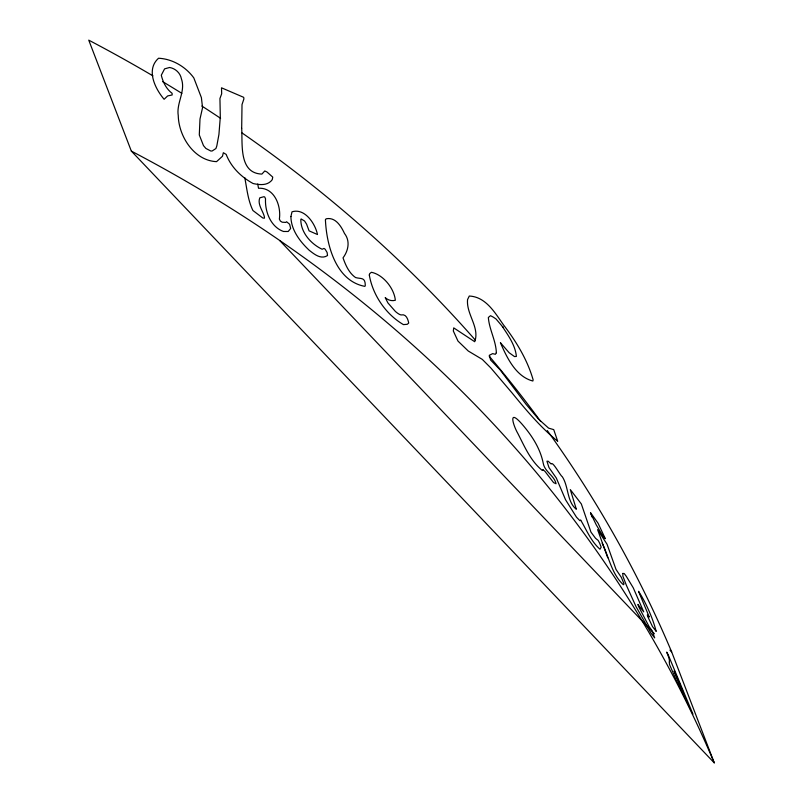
<?xml version="1.0" encoding="UTF-8"?>
<svg xmlns="http://www.w3.org/2000/svg" width="803" height="803" viewBox="0 0 803 803"><rect width="100%" height="100%" fill="white"/><g stroke="black" fill="none" stroke-linecap="round" stroke-linejoin="round"><path stroke-width="1.2" d="M279.886 240.739L654.375 633.758M669.943 650.099L671.669 651.916L714.248 762.85A1908.671 1462.133 -21 0 0 131.331 151.084L88.752 40.15A1908.671 1462.133 -21 0 1 152.901 75.843M131.331 151.084L714.248 762.85M592.102 517.072L590.536 512.655L598.054 523.205L605.311 538.703L603.073 536.324L596.238 524.821L590.486 512.866M607.73 557.774L597.593 529.629L607.028 544.203L616.011 569.427L621.331 577.387L624.072 583.922L623.389 584.725C611.806 574.376 608.825 556.66 602.14 543.209M244.764 177.624C246.892 188.595 247.916 200.158 252.915 210.506L262.762 217.984L264.307 218.245L264.478 217.131C263.103 210.938 257.151 204.384 259.801 197.819L263.806 196.745L264.689 196.926L265.532 198.773C264.799 211.44 270.611 226.868 283.489 231.475L288.227 231.485L290.656 228.474L289.622 224.238L286.591 221.748L285.838 222.411L282.214 222.21L280.388 221.076L279.364 219.089C281.351 205.879 274.415 187.3 258.506 188.263L257.743 183.997M162.587 81.605A1908.671 1462.133 -21 0 1 181.839 93.359M201.874 106.046A1908.671 1462.133 -21 0 1 220.584 118.322M242.084 132.967A1908.671 1462.133 -21 0 1 475.436 340.211M489.238 356.211A1908.671 1462.133 -21 0 1 540.65 421.394M547.275 430.518A1908.671 1462.133 -21 0 1 671.669 651.916M241.683 128.269C242.687 143.988 238.652 173.307 261.888 174.08L264.789 170.969L266.957 171.983L272.759 177.102L272.237 179.701C267.72 185.844 259.72 185.001 253.086 183.516C241.241 177.082 231.063 167.144 226.175 154.417L223.334 152.721L222.481 156.254L216.559 161.644C194.236 160.68 178.698 136.49 178.256 115.582C176.198 103.025 185.854 91.291 181.428 78.895C180.314 72.993 175.476 68.496 169.594 67.482L164.585 68.867L161.293 75.211C162.939 82.187 166.281 88.922 172.103 93.319L172.153 94.965L167.676 95.918L164.103 99.281C155.099 88.661 145.694 69.66 158.552 58.238C172.504 58.94 185.573 66.689 193.804 77.881L201.392 97.625L202.557 107.672L199.997 119.035L199.295 134.954L203.47 145.594L205.889 148.445L210.858 151.034L212.153 150.984L215.917 148.525L216.82 145.895L218.928 134.452L220.303 117.007L219.942 98.518L221.678 93.79L221.508 87.808L243.71 97.344L243.891 98.95L242.014 104.581L241.683 128.269M580.73 520.183L579.886 520.675L576.524 517.242L565.573 499.787L556.328 478.046L548.961 467.537L546.933 461.203L548.168 461.233L551.169 463.993C552.594 460.701 560.323 475.687 562.301 476.731C568.705 486.477 566.868 501.925 576.343 509.263L570.301 489.589L581.332 503.943L590.958 532.128L595.555 538.311L598.195 540.429L599.57 543.009L601.166 547.144L599.992 549.232C591.128 541.493 586.622 530.121 580.73 520.183M290.917 216.599C291.017 229.849 299.931 241.512 309.255 250.295C314.314 254.25 320.999 259.811 327.524 255.525L327.122 252.523L325.135 249.201L324 248.428L322.144 249.251C311.002 244.032 300.744 232.458 300.824 219.651L301.135 218.948L304.568 221.006L306.575 224.117L309.095 230.862L317.486 234.536C315.348 223.836 304.819 207.756 292.001 211.821L290.917 216.599M496.354 352.778L495.361 354.284L492.64 353.631L489.318 355.297L490.633 360.075L500.088 369.822L525.895 404.1L538.512 419.106L548.63 428.14L553.729 429.625L557.714 441.289C540.78 427.517 526.075 410.092 512.173 393.068L490.814 367.935L482.302 359.393L468.269 351.021L457.981 341.084L453.324 330.997L453.725 327.875L474.724 341.727C479.953 327.283 466.141 314.314 467.557 299.569L469.293 296.036C485.815 296.789 494.909 312.698 503.411 324.753C516.158 341.426 527.3 359.513 533.142 379.849L532.841 381.013C515.837 376.577 506.904 357.656 500.41 342.7L509.142 352.728L514.482 356.572L516.389 356.432C515.335 345.33 508.379 335.644 502.377 326.56L503.079 327.273L496.003 318.952L493.172 317.065L490.513 315.679L488.344 317.486C489.248 329.541 495.963 340.602 496.354 352.778M325.426 219.881C326.55 245.397 336.005 281.01 364.893 286.37L365.295 285.426C365.204 276.824 361.049 279.163 355.558 277.547C348.974 272.95 345.621 265.191 343.022 257.863C348.341 250.777 350.439 241.01 344.447 233.392C341.165 226.225 335.383 216.77 326.068 218.817L325.426 219.881M656.101 631.198L652.488 626.581L647.77 616.634L647.328 614.978L649.276 617.015L638.515 591.299C645.421 601.638 652.759 617.878 656.101 631.198M542.999 469.775L542.326 470.488C530.612 461.022 524.57 446.508 517.825 433.419C513.197 425.429 507.767 407.984 521.789 423.874C531.636 435.166 540.188 448.184 543.199 463.1C544.544 471.672 554.221 475.446 556.088 483.757L553.558 482.583L544.956 471.331L542.999 469.775M369.31 274.997C372.692 294.992 385.731 314.234 403.417 324.603L407.241 324.312L408.717 323.077C407.954 319.263 406.218 313.672 401.119 314.927A18.198 4.336 52 0 1 395.427 311.494L387.939 302.952L385.199 297.602C387.839 300.111 391.784 301.336 395.337 300.262C394.263 288.568 383.282 274.666 371.418 272.287L369.711 273.632L369.31 274.997M669.331 661.993L669.501 664.503L676.427 680.392L692.969 714.178L668.076 654.555C663.9 646.947 670.415 658.922 669.331 661.993M622.867 573.432L622.857 576.062L626.3 585.106L636.076 606.717L651.173 633.386L654.686 637.893L652.076 630.746L648.965 626.37L638.907 607.108L637.893 604.398L643.725 611.856L633.236 587.776L626.26 576.253L624.232 573.553L622.867 573.432M683.403 693.049L674.189 671.077L683.403 693.049"/></g></svg>
